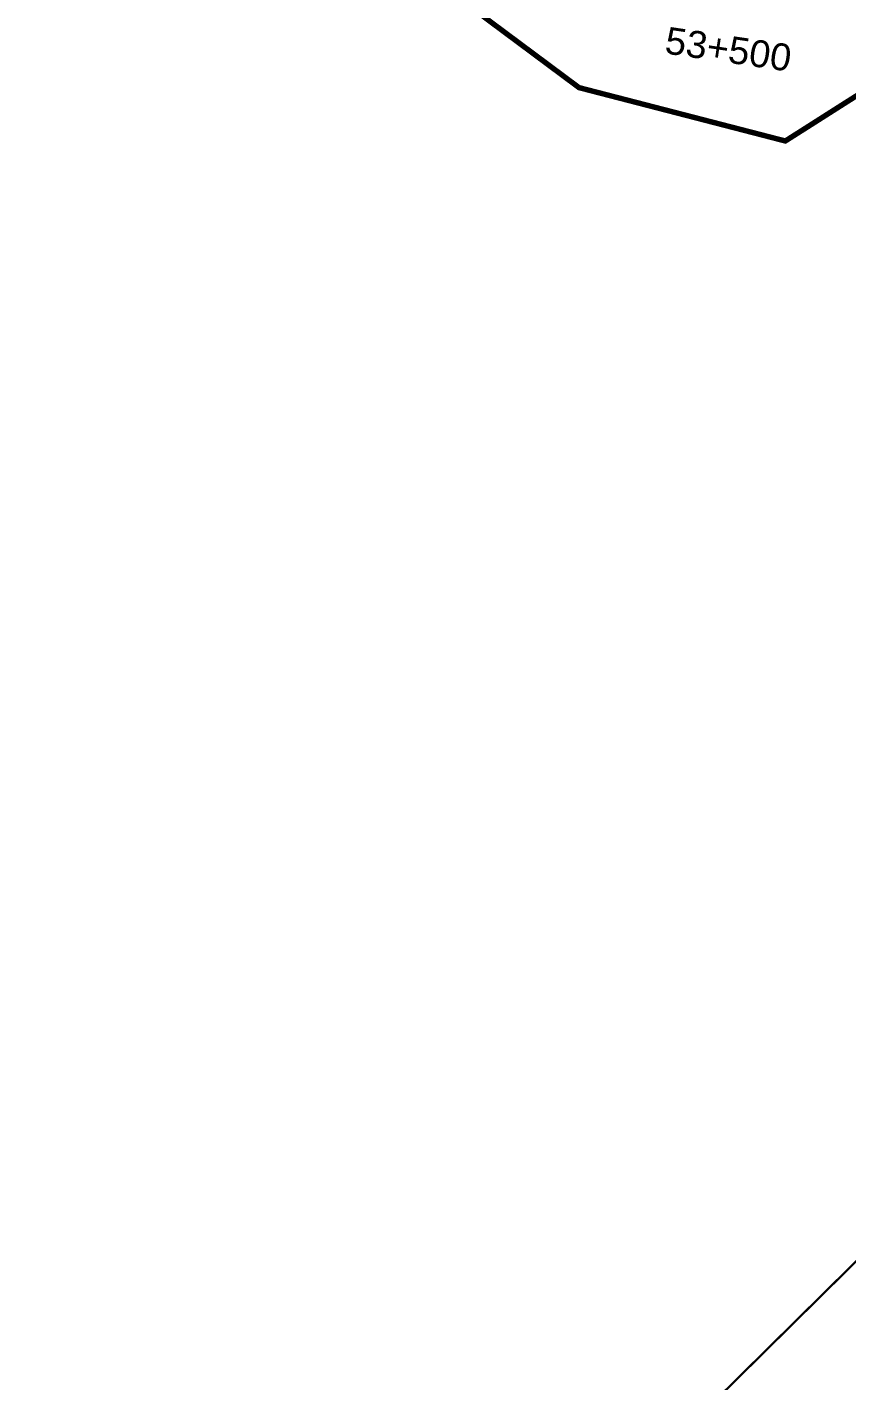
# Model space of a CAD drawing. Header units: metres. Extents: x 561401 to 594056, y 8460144 to 8508504.
# Drawn here: x 571946.9 to 572022.9, y 8476230.7 to 8476356.3 of the extents above; entities that cross this region are included whole.
import ezdxf
from ezdxf.enums import TextEntityAlignment as Align

# ---------------------------------------------------------------- set-up
doc = ezdxf.new("R2010")
doc.units = ezdxf.units.M
for name, color, linetype in [('1.1. DERECHO DE VIA', 230, 'Continuous'), ('1.1. PROGRESIVAS', 7, 'Continuous'), ('1.2. AFECTADOS BASE GRAFICA SUNARP', 150, 'Continuous')]:
    doc.layers.add(name, color=color, linetype=linetype)
doc.styles.add('Arial', font='arial.ttf', dxfattribs={"height": 1})

msp = doc.modelspace()

# ---------------------------------------------------------------- linework, layer by layer
at = {"layer": '1.1. DERECHO DE VIA', "color": 230, "linetype": 'Continuous', "lineweight": 40, "ltscale": 0.2, "const_width": 0.5}
msp.add_lwpolyline([(572029.68, 8476353.63), (572017.24, 8476345.72), (571998.11, 8476350.67), (571982.23, 8476362.49), (571976.42, 8476377.34), (571964.58, 8476393.45), (571949.63, 8476399.81), (571934.48, 8476390.07), (571930.9, 8476376.03), (571932.67, 8476356.11), (571931.24, 8476336.29), (571922.15, 8476318.6), (571910.9, 8476302.06), (571899.65, 8476285.53), (571888.4, 8476268.99), (571877.23, 8476252.4), (571866.64, 8476235.44)], dxfattribs=at)
at = {"layer": '1.2. AFECTADOS BASE GRAFICA SUNARP', "color": 64, "linetype": 'Continuous', "lineweight": -3, "const_width": 0.2}
msp.add_lwpolyline([(571860.22, 8476043.4), (571897.54, 8476117.05), (571934.75, 8476153.83), (571971.97, 8476190.6), (572009.18, 8476227.38), (572083.61, 8476300.93), (572120.93, 8476374.58), (572158.04, 8476374.48), (572232.37, 8476411.15), (572269.48, 8476411.05), (572306.59, 8476410.95), (572380.82, 8476410.74), (572455.05, 8476410.53), (572492.16, 8476410.43)], dxfattribs=at)

# ---------------------------------------------------------------- texts
at = {"layer": '1.1. PROGRESIVAS', "color": 0, "style": 'Arial'}
msp.add_text('53+500', height=2.5, rotation=351.638, dxfattribs=at).set_placement((572011.96, 8476354.24), align=Align.MIDDLE_CENTER)

doc.saveas('drawing.dxf')
